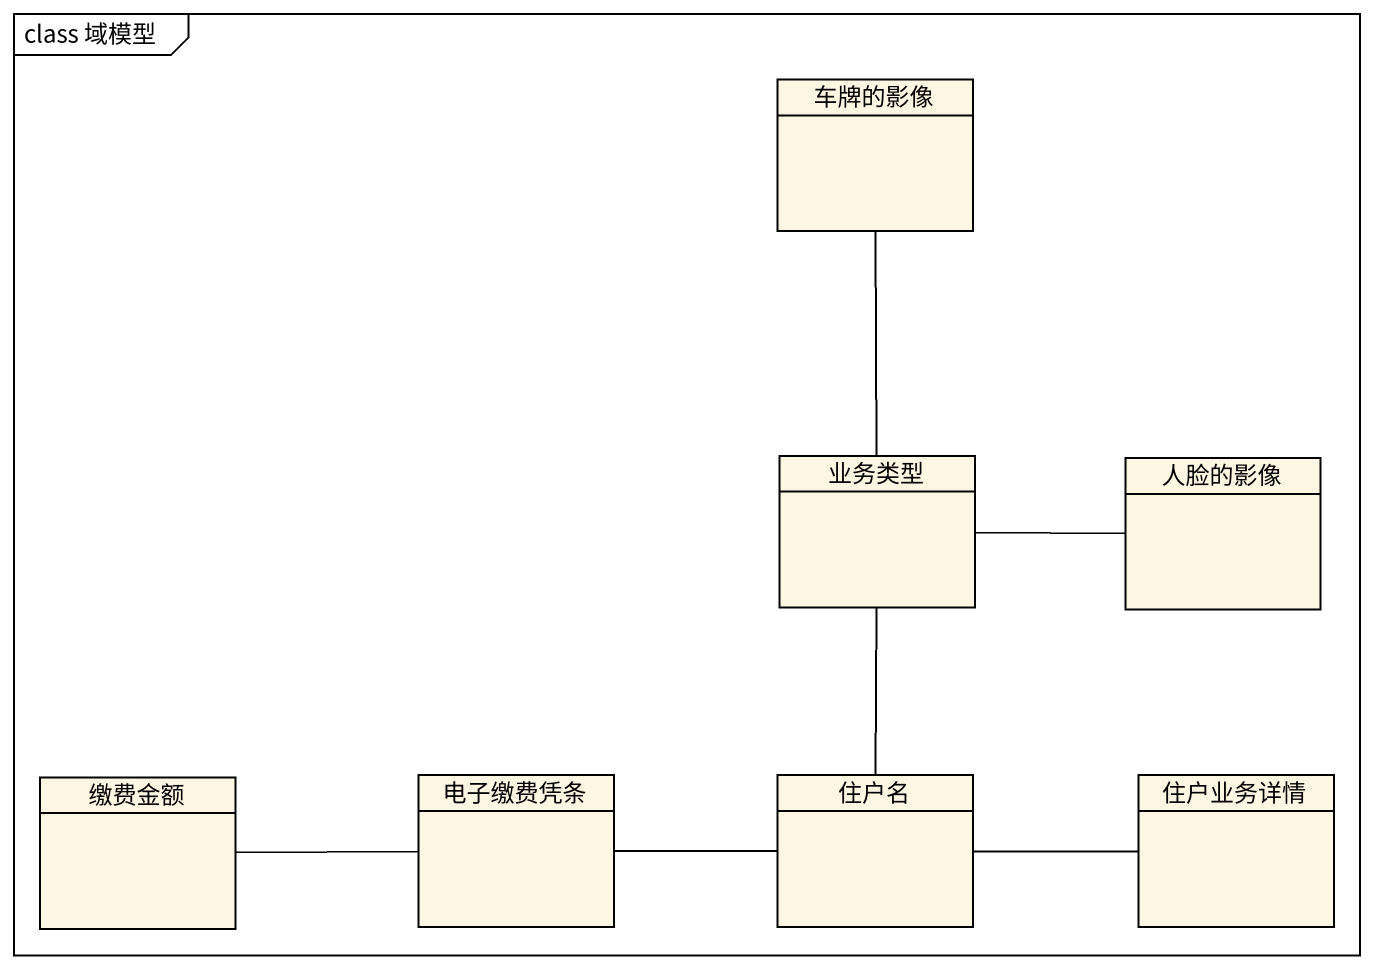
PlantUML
@startuml
mainframe class 域模型
hide circle
hide empty members
class 车牌的影像
class 业务类型
class 人脸的影像
class 缴费金额
class 电子缴费凭条
class 住户名
class 住户业务详情
业务类型 -up- 车牌的影像
业务类型 -right- 人脸的影像
电子缴费凭条 -left- 缴费金额
住户名 -up- 业务类型
住户名 -left- 电子缴费凭条
住户名 -right- 住户业务详情
@enduml
